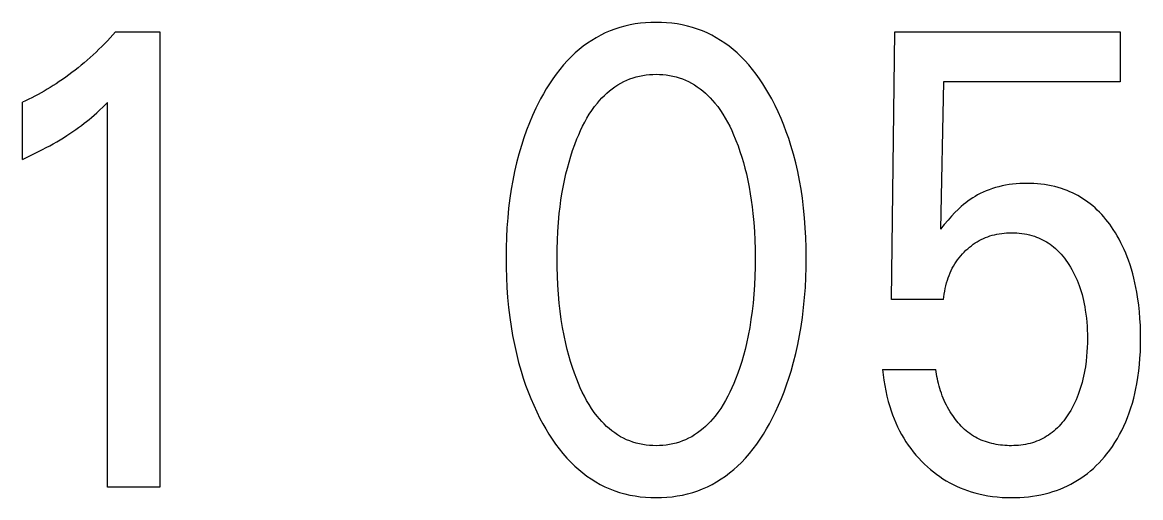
# Model space of a CAD drawing. Extents: x 0 to 420, y 0 to 297.
# Drawn here: x 164.98 to 169.131, y 190.961 to 192.725 of the extents above; entities that cross this region are included whole.
import ezdxf

# ---------------------------------------------------------------- set-up
doc = ezdxf.new("R2010")
doc.units = 0
doc.header["$LTSCALE"] = 23.1
doc.layers.add('10000_FRONT', color=7, linetype='CONTINUOUS')

msp = doc.modelspace()

# ---------------------------------------------------------------- linework, layer by layer
at = {"layer": '10000_FRONT', "color": 7, "linetype": 'CONTINUOUS'}
for p, q in [((167.2359, 192.7158), (167.217, 192.7116)), ((167.255, 192.7193), (167.2359, 192.7158)), ((167.2743, 192.7219), (167.255, 192.7193)), ((167.2937, 192.7238), (167.2743, 192.7219)), ((167.3132, 192.7249), (167.2937, 192.7238)), ((167.3327, 192.7253), (167.3132, 192.7249)), ((167.3523, 192.7249), (167.3327, 192.7253)), ((167.3718, 192.7238), (167.3523, 192.7249)), ((167.3913, 192.722), (167.3718, 192.7238)), ((167.4106, 192.7193), (167.3913, 192.722)), ((167.4298, 192.7159), (167.4106, 192.7193)), ((167.4488, 192.7116), (167.4298, 192.7159)), ((165.3166, 192.6792), (165.3065, 192.6681)), ((165.3265, 192.6904), (165.3166, 192.6792)), ((165.3265, 192.6904), (165.4904, 192.6904)), ((165.4904, 192.6904), (165.4904, 191)), ((167.1269, 192.6777), (167.1101, 192.6685)), ((167.1441, 192.6861), (167.1269, 192.6777)), ((167.1617, 192.6937), (167.1441, 192.6861)), ((167.1798, 192.7005), (167.1617, 192.6937)), ((167.1983, 192.7065), (167.1798, 192.7005)), ((167.217, 192.7116), (167.1983, 192.7065)), ((167.4675, 192.7065), (167.4488, 192.7116)), ((167.486, 192.7005), (167.4675, 192.7065)), ((167.5042, 192.6937), (167.486, 192.7005)), ((167.5217, 192.6861), (167.5042, 192.6937)), ((167.5389, 192.6777), (167.5217, 192.6861)), ((167.5558, 192.6685), (167.5389, 192.6777)), ((168.2063, 191.6964), (168.2186, 192.6904)), ((168.2186, 192.6904), (169.0552, 192.6904)), ((169.0552, 192.6904), (169.0552, 192.5048)), ((165.2754, 192.6358), (165.2647, 192.6253)), ((165.2859, 192.6464), (165.2754, 192.6358)), ((165.2963, 192.6572), (165.2859, 192.6464)), ((165.3065, 192.6681), (165.2963, 192.6572)), ((167.0622, 192.6365), (167.0472, 192.6246)), ((167.0778, 192.6479), (167.0622, 192.6365)), ((167.0937, 192.6585), (167.0778, 192.6479)), ((167.1101, 192.6685), (167.0937, 192.6585)), ((167.5722, 192.6586), (167.5558, 192.6685)), ((167.5881, 192.6479), (167.5722, 192.6586)), ((167.6037, 192.6366), (167.5881, 192.6479)), ((167.6187, 192.6246), (167.6037, 192.6366)), ((165.2319, 192.5946), (165.2207, 192.5847)), ((165.243, 192.6047), (165.2319, 192.5946)), ((165.2539, 192.6149), (165.243, 192.6047)), ((165.2647, 192.6253), (165.2539, 192.6149)), ((167.0187, 192.5989), (167.0034, 192.5834)), ((167.0327, 192.612), (167.0187, 192.5989)), ((167.0472, 192.6246), (167.0327, 192.612)), ((167.6332, 192.612), (167.6187, 192.6246)), ((167.6472, 192.5989), (167.6332, 192.612)), ((167.6625, 192.5834), (167.6472, 192.5989)), ((165.1873, 192.5569), (165.176, 192.5479)), ((165.1986, 192.566), (165.1873, 192.5569)), ((165.2097, 192.5753), (165.1986, 192.566)), ((165.2207, 192.5847), (165.2097, 192.5753)), ((166.9748, 192.5505), (166.9615, 192.5333)), ((166.9888, 192.5672), (166.9748, 192.5505)), ((167.0034, 192.5834), (166.9888, 192.5672)), ((167.677, 192.5672), (167.6625, 192.5834)), ((167.6909, 192.5505), (167.677, 192.5672)), ((167.7042, 192.5333), (167.6909, 192.5505)), ((165.1293, 192.5137), (165.1174, 192.5056)), ((165.1412, 192.522), (165.1293, 192.5137)), ((165.1529, 192.5305), (165.1412, 192.522)), ((165.1645, 192.5391), (165.1529, 192.5305)), ((165.176, 192.5479), (165.1645, 192.5391)), ((166.9488, 192.5156), (166.9367, 192.4974)), ((166.9615, 192.5333), (166.9488, 192.5156)), ((167.2127, 192.5059), (167.2239, 192.511)), ((167.2239, 192.511), (167.2353, 192.5156)), ((167.2353, 192.5156), (167.247, 192.5196)), ((167.247, 192.5196), (167.2589, 192.5231)), ((167.2589, 192.5231), (167.2709, 192.526)), ((167.2709, 192.526), (167.2831, 192.5284)), ((167.2831, 192.5284), (167.2954, 192.5302)), ((167.2954, 192.5302), (167.3078, 192.5315)), ((167.3078, 192.5315), (167.3202, 192.5323)), ((167.3202, 192.5323), (167.3327, 192.5325)), ((167.3327, 192.5325), (167.3452, 192.5323)), ((167.3452, 192.5323), (167.3576, 192.5315)), ((167.3576, 192.5315), (167.37, 192.5302)), ((167.37, 192.5302), (167.3823, 192.5284)), ((167.3823, 192.5284), (167.3945, 192.526)), ((167.3945, 192.526), (167.4065, 192.5231)), ((167.4065, 192.5231), (167.4184, 192.5196)), ((167.4184, 192.5196), (167.4301, 192.5156)), ((167.4301, 192.5156), (167.4416, 192.511)), ((167.4416, 192.511), (167.4528, 192.5059)), ((167.7168, 192.5155), (167.7042, 192.5333)), ((167.7289, 192.4974), (167.7168, 192.5155)), ((165.0611, 192.4705), (165.0498, 192.4641)), ((165.0723, 192.477), (165.0611, 192.4705)), ((165.0834, 192.4837), (165.0723, 192.477)), ((165.0944, 192.4906), (165.0834, 192.4837)), ((165.1053, 192.4976), (165.0944, 192.4906)), ((165.1174, 192.5056), (165.1053, 192.4976)), ((166.9251, 192.4789), (166.9141, 192.4601)), ((166.9367, 192.4974), (166.9251, 192.4789)), ((167.1499, 192.4629), (167.1596, 192.4713)), ((167.1596, 192.4713), (167.1696, 192.4792)), ((167.1696, 192.4792), (167.1799, 192.4866)), ((167.1799, 192.4866), (167.1905, 192.4936)), ((167.1905, 192.4936), (167.2014, 192.5)), ((167.2014, 192.5), (167.2127, 192.5059)), ((167.4528, 192.5059), (167.464, 192.5)), ((167.464, 192.5), (167.4749, 192.4936)), ((167.4749, 192.4936), (167.4855, 192.4866)), ((167.4855, 192.4866), (167.4959, 192.4792)), ((167.4959, 192.4792), (167.5058, 192.4713)), ((167.5058, 192.4713), (167.5155, 192.4629)), ((167.7404, 192.4789), (167.7289, 192.4974)), ((167.7513, 192.4601), (167.7404, 192.4789)), ((168.3998, 192.5048), (168.3886, 191.9578)), ((169.0552, 192.5048), (168.3998, 192.5048)), ((164.9921, 192.4344), (164.9804, 192.4289)), ((164.9804, 192.2169), (164.9804, 192.4289)), ((165.0038, 192.44), (164.9921, 192.4344)), ((165.0155, 192.4458), (165.0038, 192.44)), ((165.027, 192.4517), (165.0155, 192.4458)), ((165.0384, 192.4578), (165.027, 192.4517)), ((165.0498, 192.4641), (165.0384, 192.4578)), ((165.2814, 192.4129), (165.2968, 192.4277)), ((165.2968, 191), (165.2968, 192.4277)), ((166.8998, 192.4337), (166.8864, 192.407)), ((166.9036, 192.441), (166.8998, 192.4337)), ((166.9141, 192.4601), (166.9036, 192.441)), ((167.1041, 192.4125), (167.1147, 192.426)), ((167.1147, 192.426), (167.123, 192.4357)), ((167.123, 192.4357), (167.1316, 192.4451)), ((167.1316, 192.4451), (167.1406, 192.4542)), ((167.1406, 192.4542), (167.1499, 192.4629)), ((167.5155, 192.4629), (167.5248, 192.4542)), ((167.5248, 192.4542), (167.5338, 192.4451)), ((167.5338, 192.4451), (167.5424, 192.4357)), ((167.5424, 192.4357), (167.5507, 192.426)), ((167.5507, 192.426), (167.5613, 192.4125)), ((167.7618, 192.441), (167.7513, 192.4601)), ((167.774, 192.4172), (167.7618, 192.441)), ((165.2465, 192.381), (165.2562, 192.3896)), ((165.2562, 192.3896), (165.2657, 192.3983)), ((165.2657, 192.3983), (165.2814, 192.4129)), ((166.8864, 192.407), (166.874, 192.38)), ((167.0759, 192.3697), (167.0847, 192.3843)), ((167.0847, 192.3843), (167.0941, 192.3986)), ((167.0941, 192.3986), (167.1041, 192.4125)), ((167.5613, 192.4125), (167.5713, 192.3986)), ((167.5713, 192.3986), (167.5807, 192.3843)), ((167.5807, 192.3843), (167.5895, 192.3697)), ((167.7855, 192.3931), (167.774, 192.4172)), ((167.7963, 192.3687), (167.7855, 192.3931)), ((165.1888, 192.3348), (165.1994, 192.3426)), ((165.1994, 192.3426), (165.2098, 192.3506)), ((165.2098, 192.3506), (165.2189, 192.3578)), ((165.2189, 192.3578), (165.2278, 192.3651)), ((165.2278, 192.3651), (165.2367, 192.3726)), ((165.2367, 192.3726), (165.2465, 192.381)), ((166.8624, 192.3526), (166.8516, 192.3249)), ((166.874, 192.38), (166.8624, 192.3526)), ((167.0597, 192.3396), (167.0676, 192.3548)), ((167.0676, 192.3548), (167.0759, 192.3697)), ((167.5895, 192.3697), (167.5978, 192.3548)), ((167.5978, 192.3548), (167.6057, 192.3396)), ((167.8065, 192.344), (167.7963, 192.3687)), ((167.8159, 192.3191), (167.8065, 192.344)), ((165.1331, 192.2973), (165.1456, 192.3052)), ((165.1456, 192.3052), (165.1566, 192.3124)), ((165.1566, 192.3124), (165.1674, 192.3197)), ((165.1674, 192.3197), (165.1782, 192.3272)), ((165.1782, 192.3272), (165.1888, 192.3348)), ((166.8516, 192.3249), (166.8417, 192.2968)), ((167.0388, 192.2928), (167.0454, 192.3085)), ((167.0454, 192.3085), (167.0524, 192.3242)), ((167.0524, 192.3242), (167.0597, 192.3396)), ((167.6057, 192.3396), (167.6131, 192.3242)), ((167.6131, 192.3242), (167.62, 192.3085)), ((167.62, 192.3085), (167.6266, 192.2928)), ((167.8247, 192.2939), (167.8159, 192.3191)), ((165.0545, 192.253), (165.0691, 192.2606)), ((165.0691, 192.2606), (165.0821, 192.2677)), ((165.0821, 192.2677), (165.095, 192.2748)), ((165.095, 192.2748), (165.1078, 192.2822)), ((165.1078, 192.2822), (165.1205, 192.2897)), ((165.1205, 192.2897), (165.1331, 192.2973)), ((166.8325, 192.2685), (166.8231, 192.2364)), ((166.8417, 192.2968), (166.8325, 192.2685)), ((167.0229, 192.2501), (167.0305, 192.2715)), ((167.0305, 192.2715), (167.0388, 192.2928)), ((167.6266, 192.2928), (167.6289, 192.2871)), ((167.6289, 192.2871), (167.6366, 192.2668)), ((167.6366, 192.2668), (167.6438, 192.2463)), ((167.8329, 192.2685), (167.8247, 192.2939)), ((167.8423, 192.2364), (167.8329, 192.2685)), ((164.9804, 192.2169), (164.9953, 192.2238)), ((164.9953, 192.2238), (165.0102, 192.2309)), ((165.0102, 192.2309), (165.025, 192.2381)), ((165.025, 192.2381), (165.0398, 192.2455)), ((165.0398, 192.2455), (165.0545, 192.253)), ((166.8231, 192.2364), (166.8147, 192.204)), ((167.0093, 192.2067), (167.0158, 192.2285)), ((167.0158, 192.2285), (167.0229, 192.2501)), ((167.6438, 192.2463), (167.6505, 192.2256)), ((167.6505, 192.2256), (167.6567, 192.2048)), ((167.8507, 192.2041), (167.8423, 192.2364)), ((166.8147, 192.204), (166.8072, 192.1714)), ((166.9978, 192.1628), (167.0033, 192.1848)), ((167.0033, 192.1848), (167.0093, 192.2067)), ((167.6567, 192.2048), (167.6624, 192.1839)), ((167.6624, 192.1839), (167.6676, 192.1628)), ((167.8583, 192.1714), (167.8507, 192.2041)), ((166.8005, 192.1386), (166.7948, 192.1057)), ((166.8072, 192.1714), (166.8005, 192.1386)), ((166.9875, 192.114), (166.9924, 192.1385)), ((166.9924, 192.1385), (166.9978, 192.1628)), ((167.6676, 192.1628), (167.673, 192.1385)), ((167.673, 192.1385), (167.6779, 192.114)), ((167.8649, 192.1386), (167.8583, 192.1714)), ((167.8707, 192.1057), (167.8649, 192.1386)), ((166.7948, 192.1057), (166.7898, 192.0726)), ((166.9832, 192.0895), (166.9875, 192.114)), ((167.6779, 192.114), (167.6822, 192.0895)), ((167.8756, 192.0726), (167.8707, 192.1057)), ((168.5464, 192.095), (168.5352, 192.0897)), ((168.5577, 192.0999), (168.5464, 192.095)), ((168.5692, 192.1044), (168.5577, 192.0999)), ((168.5808, 192.1085), (168.5692, 192.1044)), ((168.5926, 192.1121), (168.5808, 192.1085)), ((168.6045, 192.1154), (168.5926, 192.1121)), ((168.6165, 192.1182), (168.6045, 192.1154)), ((168.6295, 192.1208), (168.6165, 192.1182)), ((168.6427, 192.123), (168.6295, 192.1208)), ((168.6559, 192.1247), (168.6427, 192.123)), ((168.6691, 192.1261), (168.6559, 192.1247)), ((168.6824, 192.127), (168.6691, 192.1261)), ((168.6957, 192.1275), (168.6824, 192.127)), ((168.7091, 192.1277), (168.6957, 192.1275)), ((168.7221, 192.1275), (168.7091, 192.1277)), ((168.7351, 192.127), (168.7221, 192.1275)), ((168.7481, 192.1261), (168.7351, 192.127)), ((168.761, 192.1249), (168.7481, 192.1261)), ((168.7739, 192.1232), (168.761, 192.1249)), ((168.7867, 192.1212), (168.7739, 192.1232)), ((168.7995, 192.1187), (168.7867, 192.1212)), ((168.8121, 192.1158), (168.7995, 192.1187)), ((168.8247, 192.1125), (168.8121, 192.1158)), ((168.8371, 192.1087), (168.8247, 192.1125)), ((168.8476, 192.1051), (168.8371, 192.1087)), ((168.8579, 192.1012), (168.8476, 192.1051)), ((168.8681, 192.0969), (168.8579, 192.1012)), ((168.8782, 192.0923), (168.8681, 192.0969)), ((166.7898, 192.0726), (166.7853, 192.0361)), ((166.9761, 192.0402), (166.9794, 192.0649)), ((166.9794, 192.0649), (166.9832, 192.0895)), ((167.6822, 192.0895), (167.686, 192.0649)), ((167.686, 192.0649), (167.6893, 192.0402)), ((167.8801, 192.0361), (167.8756, 192.0726)), ((168.4816, 192.0557), (168.4734, 192.0491)), ((168.4901, 192.0621), (168.4816, 192.0557)), ((168.4987, 192.0682), (168.4901, 192.0621)), ((168.5076, 192.074), (168.4987, 192.0682)), ((168.5166, 192.0795), (168.5076, 192.074)), ((168.5258, 192.0848), (168.5166, 192.0795)), ((168.5352, 192.0897), (168.5258, 192.0848)), ((168.8881, 192.0874), (168.8782, 192.0923)), ((168.8979, 192.0822), (168.8881, 192.0874)), ((168.9075, 192.0767), (168.8979, 192.0822)), ((168.9169, 192.0709), (168.9075, 192.0767)), ((168.9261, 192.0648), (168.9169, 192.0709)), ((168.9352, 192.0584), (168.9261, 192.0648)), ((168.944, 192.0517), (168.9352, 192.0584)), ((168.953, 192.0443), (168.944, 192.0517)), ((166.7853, 192.0361), (166.7817, 191.9996)), ((166.9702, 191.9825), (166.9733, 192.0154)), ((166.9733, 192.0154), (166.9761, 192.0402)), ((167.6893, 192.0402), (167.6922, 192.0154)), ((167.6922, 192.0154), (167.6952, 191.9825)), ((167.8837, 191.9996), (167.8801, 192.0361)), ((168.4418, 192.0194), (168.4288, 192.0055)), ((168.4534, 192.031), (168.4418, 192.0194)), ((168.4654, 192.0422), (168.4534, 192.031)), ((168.4734, 192.0491), (168.4654, 192.0422)), ((168.9618, 192.0366), (168.953, 192.0443)), ((168.9703, 192.0287), (168.9618, 192.0366)), ((168.9786, 192.0204), (168.9703, 192.0287)), ((168.9867, 192.012), (168.9786, 192.0204)), ((168.9945, 192.0033), (168.9867, 192.012)), ((166.7817, 191.9996), (166.779, 191.963)), ((166.9679, 191.9496), (166.9702, 191.9825)), ((167.6952, 191.9825), (167.6975, 191.9496)), ((167.8864, 191.963), (167.8837, 191.9996)), ((168.4022, 191.9747), (168.3886, 191.9578)), ((168.4162, 191.9913), (168.4022, 191.9747)), ((168.4288, 192.0055), (168.4162, 191.9913)), ((169.002, 191.9943), (168.9945, 192.0033)), ((169.0093, 191.9852), (169.002, 191.9943)), ((169.0163, 191.9758), (169.0093, 191.9852)), ((169.0231, 191.9663), (169.0163, 191.9758)), ((166.779, 191.963), (166.7771, 191.9264)), ((166.9663, 191.9166), (166.9679, 191.9496)), ((167.6975, 191.9496), (167.6991, 191.9166)), ((167.8883, 191.9264), (167.8864, 191.963)), ((168.5475, 191.9234), (168.5555, 191.9268)), ((168.5555, 191.9268), (168.5635, 191.9299)), ((168.5635, 191.9299), (168.5717, 191.9327)), ((168.5717, 191.9327), (168.58, 191.9352)), ((168.58, 191.9352), (168.5884, 191.9373)), ((168.5884, 191.9373), (168.5973, 191.9393)), ((168.5973, 191.9393), (168.6062, 191.941)), ((168.6062, 191.941), (168.6153, 191.9423)), ((168.6153, 191.9423), (168.6244, 191.9433)), ((168.6244, 191.9433), (168.6335, 191.944)), ((168.6335, 191.944), (168.6426, 191.9444)), ((168.6426, 191.9444), (168.6517, 191.9446)), ((168.6517, 191.9446), (168.6614, 191.9444)), ((168.6614, 191.9444), (168.671, 191.944)), ((168.671, 191.944), (168.6806, 191.9432)), ((168.6806, 191.9432), (168.6901, 191.9422)), ((168.6901, 191.9422), (168.6996, 191.9407)), ((168.6996, 191.9407), (168.7091, 191.939)), ((168.7091, 191.939), (168.7184, 191.9368)), ((168.7184, 191.9368), (168.7277, 191.9343)), ((168.7277, 191.9343), (168.7369, 191.9315)), ((168.7369, 191.9315), (168.7445, 191.9287)), ((168.7445, 191.9287), (168.7521, 191.9257)), ((169.0296, 191.9566), (169.0231, 191.9663)), ((169.0373, 191.9446), (169.0296, 191.9566)), ((169.0445, 191.9325), (169.0373, 191.9446)), ((169.0514, 191.9201), (169.0445, 191.9325)), ((166.776, 191.8897), (166.7756, 191.853)), ((166.7771, 191.9264), (166.776, 191.8897)), ((166.9654, 191.8836), (166.9663, 191.9166)), ((167.6991, 191.9166), (167.7, 191.8836)), ((167.8894, 191.8897), (167.8883, 191.9264)), ((167.8898, 191.853), (167.8894, 191.8897)), ((168.4828, 191.8795), (168.4893, 191.8854)), ((168.4893, 191.8854), (168.4959, 191.8911)), ((168.4959, 191.8911), (168.5028, 191.8965)), ((168.5028, 191.8965), (168.5098, 191.9017)), ((168.5098, 191.9017), (168.5171, 191.9067)), ((168.5171, 191.9067), (168.5245, 191.9113)), ((168.5245, 191.9113), (168.532, 191.9157)), ((168.532, 191.9157), (168.5397, 191.9197)), ((168.5397, 191.9197), (168.5475, 191.9234)), ((168.7521, 191.9257), (168.7596, 191.9224)), ((168.7596, 191.9224), (168.7669, 191.9188)), ((168.7669, 191.9188), (168.7741, 191.915)), ((168.7741, 191.915), (168.7812, 191.9109)), ((168.7812, 191.9109), (168.7881, 191.9065)), ((168.7881, 191.9065), (168.7949, 191.902)), ((168.7949, 191.902), (168.8015, 191.8972)), ((168.8015, 191.8972), (168.8079, 191.8921)), ((168.8079, 191.8921), (168.8152, 191.8858)), ((168.8152, 191.8858), (168.8223, 191.8792)), ((169.058, 191.9075), (169.0514, 191.9201)), ((169.0643, 191.8948), (169.058, 191.9075)), ((169.0702, 191.8819), (169.0643, 191.8948)), ((166.7756, 191.853), (166.7759, 191.8157)), ((166.9651, 191.8506), (166.9654, 191.8836)), ((166.9653, 191.8171), (166.9651, 191.8506)), ((167.7, 191.8836), (167.7004, 191.8506)), ((167.7004, 191.8506), (167.7001, 191.8171)), ((167.8895, 191.8158), (167.8898, 191.853)), ((168.4463, 191.837), (168.4517, 191.8446)), ((168.4517, 191.8446), (168.4574, 191.852)), ((168.4574, 191.852), (168.4634, 191.8592)), ((168.4634, 191.8592), (168.4696, 191.8662)), ((168.4696, 191.8662), (168.4761, 191.873)), ((168.4761, 191.873), (168.4828, 191.8795)), ((168.8223, 191.8792), (168.8291, 191.8724)), ((168.8291, 191.8724), (168.8357, 191.8652)), ((168.8357, 191.8652), (168.842, 191.8579)), ((168.842, 191.8579), (168.848, 191.8503)), ((168.848, 191.8503), (168.8538, 191.8425)), ((169.0757, 191.8689), (169.0702, 191.8819)), ((169.081, 191.8557), (169.0757, 191.8689)), ((169.086, 191.8424), (169.081, 191.8557)), ((166.7759, 191.8157), (166.777, 191.7784)), ((166.9663, 191.7836), (166.9653, 191.8171)), ((167.7001, 191.8171), (167.6992, 191.7836)), ((167.8884, 191.7786), (167.8895, 191.8158)), ((168.4236, 191.7952), (168.4275, 191.8039)), ((168.4275, 191.8039), (168.4318, 191.8125)), ((168.4318, 191.8125), (168.4363, 191.821)), ((168.4363, 191.821), (168.4412, 191.8292)), ((168.4412, 191.8292), (168.4463, 191.837)), ((168.8538, 191.8425), (168.8594, 191.8346)), ((168.8594, 191.8346), (168.8648, 191.8265)), ((168.8648, 191.8265), (168.8705, 191.8173)), ((168.8705, 191.8173), (168.8759, 191.8079)), ((168.8759, 191.8079), (168.8811, 191.7984)), ((169.0917, 191.8259), (169.086, 191.8424)), ((169.0969, 191.8093), (169.0917, 191.8259)), ((169.1017, 191.7925), (169.0969, 191.8093)), ((166.777, 191.7784), (166.7789, 191.7411)), ((166.9678, 191.7502), (166.9663, 191.7836)), ((167.6992, 191.7836), (167.6976, 191.7502)), ((167.8865, 191.7414), (167.8884, 191.7786)), ((168.4106, 191.7581), (168.4136, 191.7681)), ((168.4136, 191.7681), (168.4166, 191.7773)), ((168.4166, 191.7773), (168.4199, 191.7863)), ((168.4199, 191.7863), (168.4236, 191.7952)), ((168.8811, 191.7984), (168.886, 191.7888)), ((168.886, 191.7888), (168.8906, 191.779)), ((168.8906, 191.779), (168.895, 191.7691)), ((168.895, 191.7691), (168.8991, 191.7591)), ((169.1061, 191.7756), (169.1017, 191.7925)), ((169.1101, 191.7586), (169.1061, 191.7756)), ((166.7789, 191.7411), (166.7816, 191.7039)), ((166.9701, 191.7168), (166.9678, 191.7502)), ((167.6976, 191.7502), (167.6953, 191.7168)), ((167.8838, 191.7043), (167.8865, 191.7414)), ((168.4021, 191.7171), (168.4038, 191.7274)), ((168.4038, 191.7274), (168.4057, 191.7377)), ((168.4057, 191.7377), (168.408, 191.7479)), ((168.408, 191.7479), (168.4106, 191.7581)), ((168.8991, 191.7591), (168.9029, 191.749)), ((168.9029, 191.749), (168.9067, 191.7379)), ((168.9067, 191.7379), (168.9103, 191.7267)), ((168.9103, 191.7267), (168.9135, 191.7154)), ((169.1137, 191.7415), (169.1101, 191.7586)), ((169.1169, 191.7243), (169.1137, 191.7415)), ((169.1198, 191.7071), (169.1169, 191.7243)), ((166.7816, 191.7039), (166.7851, 191.6668)), ((166.9731, 191.6834), (166.9701, 191.7168)), ((166.9766, 191.6532), (166.9731, 191.6834)), ((167.6923, 191.6834), (167.6889, 191.6532)), ((167.6953, 191.7168), (167.6923, 191.6834)), ((167.8803, 191.6672), (167.8838, 191.7043)), ((168.3998, 191.6964), (168.2063, 191.6964)), ((168.3998, 191.6964), (168.4008, 191.7067)), ((168.4008, 191.7067), (168.4021, 191.7171)), ((168.9135, 191.7154), (168.9165, 191.704)), ((168.9165, 191.704), (168.9192, 191.6925)), ((168.9192, 191.6925), (168.9216, 191.681)), ((168.9216, 191.681), (168.9238, 191.6694)), ((169.124, 191.676), (169.1198, 191.7071)), ((166.7851, 191.6668), (166.7896, 191.6297)), ((166.9806, 191.6231), (166.9766, 191.6532)), ((167.6889, 191.6532), (167.6848, 191.6231)), ((167.8758, 191.6303), (167.8803, 191.6672)), ((168.9238, 191.6694), (168.9257, 191.6578)), ((168.9257, 191.6578), (168.9279, 191.6429)), ((168.9279, 191.6429), (168.9296, 191.628)), ((169.1267, 191.651), (169.124, 191.676)), ((169.1286, 191.626), (169.1267, 191.651)), ((166.7896, 191.6297), (166.7945, 191.5961)), ((166.7945, 191.5961), (166.8001, 191.5626)), ((166.9854, 191.5931), (166.9806, 191.6231)), ((167.6848, 191.6231), (167.68, 191.5931)), ((167.8653, 191.5631), (167.871, 191.5966)), ((167.871, 191.5966), (167.8758, 191.6303)), ((168.9296, 191.628), (168.931, 191.6131)), ((168.931, 191.6131), (168.9321, 191.5981)), ((168.9321, 191.5981), (168.9328, 191.5831)), ((169.13, 191.6009), (169.1286, 191.626)), ((169.1308, 191.5757), (169.13, 191.6009)), ((166.8001, 191.5626), (166.8067, 191.5293)), ((166.991, 191.5633), (166.9854, 191.5931)), ((166.9974, 191.5336), (166.991, 191.5633)), ((167.6744, 191.5633), (167.668, 191.5336)), ((167.68, 191.5931), (167.6744, 191.5633)), ((167.8588, 191.5298), (167.8653, 191.5631)), ((168.9328, 191.5831), (168.9332, 191.568)), ((168.9332, 191.568), (168.9334, 191.553)), ((169.131, 191.5506), (169.1308, 191.5757)), ((166.8067, 191.5293), (166.814, 191.4961)), ((167.0028, 191.5112), (166.9974, 191.5336)), ((167.668, 191.5336), (167.6627, 191.5112)), ((167.8514, 191.4967), (167.8588, 191.5298)), ((168.9327, 191.5191), (168.9318, 191.5021)), ((168.9332, 191.536), (168.9327, 191.5191)), ((168.9334, 191.553), (168.9332, 191.536)), ((169.13, 191.5029), (169.1307, 191.5267)), ((169.1307, 191.5267), (169.131, 191.5506)), ((166.814, 191.4961), (166.8223, 191.4632)), ((167.0087, 191.4889), (167.0028, 191.5112)), ((167.0151, 191.4667), (167.0087, 191.4889)), ((167.6567, 191.4889), (167.6503, 191.4667)), ((167.6627, 191.5112), (167.6567, 191.4889)), ((167.8431, 191.4637), (167.8514, 191.4967)), ((168.9304, 191.4852), (168.9287, 191.4683)), ((168.9318, 191.5021), (168.9304, 191.4852)), ((169.1267, 191.4553), (169.1286, 191.479)), ((169.1286, 191.479), (169.13, 191.5029)), ((166.8223, 191.4632), (166.8316, 191.4305)), ((166.8316, 191.4305), (166.8396, 191.4048)), ((167.0221, 191.4447), (167.0151, 191.4667)), ((167.0296, 191.4229), (167.0221, 191.4447)), ((167.6433, 191.4447), (167.6358, 191.4229)), ((167.6503, 191.4667), (167.6433, 191.4447)), ((167.8258, 191.4053), (167.8338, 191.4311)), ((167.8338, 191.4311), (167.8431, 191.4637)), ((168.1735, 191.4373), (168.1755, 191.4175)), ((168.1735, 191.4373), (168.3711, 191.4373)), ((168.3722, 191.4287), (168.3711, 191.4373)), ((168.3734, 191.42), (168.3722, 191.4287)), ((168.924, 191.4355), (168.9218, 191.4238)), ((168.9259, 191.4473), (168.924, 191.4355)), ((168.9287, 191.4683), (168.9259, 191.4473)), ((169.121, 191.4079), (169.1242, 191.4315)), ((169.1242, 191.4315), (169.1267, 191.4553)), ((166.8396, 191.4048), (166.8483, 191.3793)), ((167.0378, 191.4012), (167.0296, 191.4229)), ((167.0443, 191.385), (167.0378, 191.4012)), ((167.6277, 191.4012), (167.6211, 191.385)), ((167.6358, 191.4229), (167.6277, 191.4012)), ((167.8171, 191.3797), (167.8258, 191.4053)), ((168.1755, 191.4175), (168.1781, 191.3976)), ((168.1781, 191.3976), (168.1812, 191.3777)), ((168.3749, 191.4112), (168.3734, 191.42)), ((168.3766, 191.4023), (168.3749, 191.4112)), ((168.3785, 191.3934), (168.3766, 191.4023)), ((168.3807, 191.3845), (168.3785, 191.3934)), ((168.9138, 191.389), (168.9106, 191.3775)), ((168.9168, 191.4005), (168.9138, 191.389)), ((168.9194, 191.4121), (168.9168, 191.4005)), ((168.9218, 191.4238), (168.9194, 191.4121)), ((169.1171, 191.3843), (169.121, 191.4079)), ((166.8483, 191.3793), (166.8576, 191.354)), ((166.8576, 191.354), (166.8676, 191.3289)), ((167.0513, 191.3689), (167.0443, 191.385)), ((167.0587, 191.3531), (167.0513, 191.3689)), ((167.0665, 191.3374), (167.0587, 191.3531)), ((167.6068, 191.3531), (167.5989, 191.3374)), ((167.6141, 191.3689), (167.6068, 191.3531)), ((167.6211, 191.385), (167.6141, 191.3689)), ((167.7979, 191.3292), (167.8078, 191.3543)), ((167.8078, 191.3543), (167.8171, 191.3797)), ((168.1812, 191.3777), (168.185, 191.3579)), ((168.185, 191.3579), (168.1893, 191.3382)), ((168.3831, 191.3755), (168.3807, 191.3845)), ((168.3857, 191.3666), (168.3831, 191.3755)), ((168.3886, 191.3576), (168.3857, 191.3666)), ((168.3916, 191.3487), (168.3886, 191.3576)), ((168.3949, 191.3398), (168.3916, 191.3487)), ((168.9033, 191.3549), (168.8996, 191.3446)), ((168.9071, 191.3662), (168.9033, 191.3549)), ((168.9106, 191.3775), (168.9071, 191.3662)), ((169.1052, 191.33), (169.1097, 191.348)), ((169.1097, 191.348), (169.1136, 191.3661)), ((169.1136, 191.3661), (169.1171, 191.3843)), ((166.8676, 191.3289), (166.8782, 191.3041)), ((166.8782, 191.3041), (166.8895, 191.2796)), ((167.0748, 191.3221), (167.0665, 191.3374)), ((167.0837, 191.307), (167.0748, 191.3221)), ((167.0931, 191.2923), (167.0837, 191.307)), ((167.5818, 191.307), (167.5723, 191.2923)), ((167.5906, 191.3221), (167.5818, 191.307)), ((167.5989, 191.3374), (167.5906, 191.3221)), ((167.7759, 191.2797), (167.7872, 191.3043)), ((167.7872, 191.3043), (167.7979, 191.3292)), ((168.1893, 191.3382), (168.1943, 191.3186)), ((168.1943, 191.3186), (168.1999, 191.2992)), ((168.3984, 191.331), (168.3949, 191.3398)), ((168.4022, 191.3223), (168.3984, 191.331)), ((168.4061, 191.3136), (168.4022, 191.3223)), ((168.4103, 191.305), (168.4061, 191.3136)), ((168.4147, 191.2966), (168.4103, 191.305)), ((168.8819, 191.3046), (168.8768, 191.2949)), ((168.8867, 191.3144), (168.8819, 191.3046)), ((168.8913, 191.3244), (168.8867, 191.3144)), ((168.8956, 191.3344), (168.8913, 191.3244)), ((168.8996, 191.3446), (168.8956, 191.3344)), ((169.0949, 191.2943), (169.1003, 191.3121)), ((169.1003, 191.3121), (169.1052, 191.33)), ((166.8895, 191.2796), (166.9016, 191.2554)), ((167.1031, 191.2779), (167.0931, 191.2923)), ((167.1138, 191.264), (167.1031, 191.2779)), ((167.1221, 191.254), (167.1138, 191.264)), ((167.5516, 191.264), (167.5434, 191.254)), ((167.5623, 191.2779), (167.5516, 191.264)), ((167.5723, 191.2923), (167.5623, 191.2779)), ((167.7639, 191.2554), (167.7759, 191.2797)), ((168.1999, 191.2992), (168.2048, 191.2839)), ((168.2048, 191.2839), (168.2102, 191.2687)), ((168.2102, 191.2687), (168.216, 191.2537)), ((168.4193, 191.2883), (168.4147, 191.2966)), ((168.4242, 191.2801), (168.4193, 191.2883)), ((168.4287, 191.2728), (168.4242, 191.2801)), ((168.4334, 191.2657), (168.4287, 191.2728)), ((168.4383, 191.2587), (168.4334, 191.2657)), ((168.861, 191.2684), (168.856, 191.261)), ((168.8658, 191.2759), (168.861, 191.2684)), ((168.8714, 191.2853), (168.8658, 191.2759)), ((168.8768, 191.2949), (168.8714, 191.2853)), ((169.0825, 191.2594), (169.089, 191.2767)), ((169.089, 191.2767), (169.0949, 191.2943)), ((166.9016, 191.2554), (166.912, 191.2357)), ((166.912, 191.2357), (166.923, 191.2163)), ((167.1307, 191.2444), (167.1221, 191.254)), ((167.1397, 191.235), (167.1307, 191.2444)), ((167.149, 191.226), (167.1397, 191.235)), ((167.1587, 191.2174), (167.149, 191.226)), ((167.5164, 191.226), (167.5067, 191.2174)), ((167.5258, 191.235), (167.5164, 191.226)), ((167.5347, 191.2444), (167.5258, 191.235)), ((167.5434, 191.254), (167.5347, 191.2444)), ((167.7425, 191.2163), (167.7534, 191.2357)), ((167.7534, 191.2357), (167.7639, 191.2554)), ((168.216, 191.2537), (168.2223, 191.2389)), ((168.2223, 191.2389), (168.2289, 191.2243)), ((168.2289, 191.2243), (168.2361, 191.2099)), ((168.4434, 191.2519), (168.4383, 191.2587)), ((168.4486, 191.2452), (168.4434, 191.2519)), ((168.4541, 191.2387), (168.4486, 191.2452)), ((168.4597, 191.2324), (168.4541, 191.2387)), ((168.4654, 191.2263), (168.4597, 191.2324)), ((168.4714, 191.2204), (168.4654, 191.2263)), ((168.8281, 191.2265), (168.8219, 191.2202)), ((168.8341, 191.2331), (168.8281, 191.2265)), ((168.8399, 191.2398), (168.8341, 191.2331)), ((168.8455, 191.2467), (168.8399, 191.2398)), ((168.8509, 191.2538), (168.8455, 191.2467)), ((168.856, 191.261), (168.8509, 191.2538)), ((169.0611, 191.211), (169.0685, 191.2265)), ((169.0685, 191.2265), (169.0755, 191.2422)), ((169.0755, 191.2422), (169.0825, 191.2594)), ((166.923, 191.2163), (166.9346, 191.1972)), ((166.9346, 191.1972), (166.9467, 191.1785)), ((167.1687, 191.2093), (167.1587, 191.2174)), ((167.1791, 191.2016), (167.1687, 191.2093)), ((167.1898, 191.1944), (167.1791, 191.2016)), ((167.2008, 191.1877), (167.1898, 191.1944)), ((167.2121, 191.1817), (167.2008, 191.1877)), ((167.2233, 191.1764), (167.2121, 191.1817)), ((167.4533, 191.1817), (167.4421, 191.1764)), ((167.4647, 191.1877), (167.4533, 191.1817)), ((167.4757, 191.1944), (167.4647, 191.1877)), ((167.4864, 191.2016), (167.4757, 191.1944)), ((167.4967, 191.2093), (167.4864, 191.2016)), ((167.5067, 191.2174), (167.4967, 191.2093)), ((167.719, 191.1785), (167.731, 191.1972)), ((167.731, 191.1972), (167.7425, 191.2163)), ((168.2361, 191.2099), (168.2437, 191.1958)), ((168.2437, 191.1958), (168.2518, 191.1819)), ((168.2518, 191.1819), (168.26, 191.1688)), ((168.4775, 191.2147), (168.4714, 191.2204)), ((168.4837, 191.2093), (168.4775, 191.2147)), ((168.4902, 191.204), (168.4837, 191.2093)), ((168.4968, 191.1991), (168.4902, 191.204)), ((168.5036, 191.1943), (168.4968, 191.1991)), ((168.5106, 191.1899), (168.5036, 191.1943)), ((168.5177, 191.1857), (168.5106, 191.1899)), ((168.5248, 191.1819), (168.5177, 191.1857)), ((168.5321, 191.1783), (168.5248, 191.1819)), ((168.7677, 191.1808), (168.7603, 191.1771)), ((168.7749, 191.1847), (168.7677, 191.1808)), ((168.782, 191.189), (168.7749, 191.1847)), ((168.789, 191.1934), (168.782, 191.189)), ((168.7958, 191.1982), (168.789, 191.1934)), ((168.8024, 191.2031), (168.7958, 191.1982)), ((168.8088, 191.2083), (168.8024, 191.2031)), ((168.8155, 191.2141), (168.8088, 191.2083)), ((168.8219, 191.2202), (168.8155, 191.2141)), ((169.0358, 191.1662), (169.0447, 191.1808)), ((169.0447, 191.1808), (169.0531, 191.1958)), ((169.0531, 191.1958), (169.0611, 191.211)), ((166.9467, 191.1785), (166.9594, 191.1601)), ((166.9594, 191.1601), (166.9727, 191.1423)), ((166.9727, 191.1423), (166.9867, 191.125)), ((167.2348, 191.1717), (167.2233, 191.1764)), ((167.2465, 191.1676), (167.2348, 191.1717)), ((167.2585, 191.164), (167.2465, 191.1676)), ((167.2706, 191.161), (167.2585, 191.164)), ((167.2828, 191.1585), (167.2706, 191.161)), ((167.2952, 191.1566), (167.2828, 191.1585)), ((167.3076, 191.1553), (167.2952, 191.1566)), ((167.3202, 191.1545), (167.3076, 191.1553)), ((167.3327, 191.1542), (167.3202, 191.1545)), ((167.3453, 191.1545), (167.3327, 191.1542)), ((167.3578, 191.1553), (167.3453, 191.1545)), ((167.3702, 191.1566), (167.3578, 191.1553)), ((167.3826, 191.1585), (167.3702, 191.1566)), ((167.3949, 191.161), (167.3826, 191.1585)), ((167.407, 191.164), (167.3949, 191.161)), ((167.4189, 191.1676), (167.407, 191.164)), ((167.4306, 191.1717), (167.4189, 191.1676)), ((167.4421, 191.1764), (167.4306, 191.1717)), ((167.6791, 191.125), (167.693, 191.1423)), ((167.693, 191.1423), (167.7063, 191.1601)), ((167.7063, 191.1601), (167.719, 191.1785)), ((168.26, 191.1688), (168.2687, 191.156)), ((168.2687, 191.156), (168.2778, 191.1435)), ((168.2778, 191.1435), (168.2873, 191.1312)), ((168.5395, 191.175), (168.5321, 191.1783)), ((168.547, 191.172), (168.5395, 191.175)), ((168.5547, 191.1692), (168.547, 191.172)), ((168.5624, 191.1667), (168.5547, 191.1692)), ((168.5703, 191.1644), (168.5624, 191.1667)), ((168.5782, 191.1624), (168.5703, 191.1644)), ((168.5862, 191.1606), (168.5782, 191.1624)), ((168.5943, 191.159), (168.5862, 191.1606)), ((168.6024, 191.1577), (168.5943, 191.159)), ((168.6106, 191.1566), (168.6024, 191.1577)), ((168.6188, 191.1557), (168.6106, 191.1566)), ((168.627, 191.155), (168.6188, 191.1557)), ((168.6353, 191.1545), (168.627, 191.155)), ((168.6435, 191.1543), (168.6353, 191.1545)), ((168.6517, 191.1542), (168.6435, 191.1543)), ((168.6605, 191.1544), (168.6517, 191.1542)), ((168.6693, 191.1548), (168.6605, 191.1544)), ((168.678, 191.1554), (168.6693, 191.1548)), ((168.6867, 191.1563), (168.678, 191.1554)), ((168.6953, 191.1575), (168.6867, 191.1563)), ((168.7039, 191.1589), (168.6953, 191.1575)), ((168.7124, 191.1607), (168.7039, 191.1589)), ((168.7208, 191.1627), (168.7124, 191.1607)), ((168.7292, 191.1651), (168.7208, 191.1627)), ((168.7374, 191.1677), (168.7292, 191.1651)), ((168.7451, 191.1706), (168.7374, 191.1677)), ((168.7528, 191.1737), (168.7451, 191.1706)), ((168.7603, 191.1771), (168.7528, 191.1737)), ((169.0165, 191.1378), (169.0264, 191.1518)), ((169.0264, 191.1518), (169.0358, 191.1662)), ((166.9867, 191.125), (167.0014, 191.1082)), ((167.0014, 191.1082), (167.0168, 191.0921)), ((167.649, 191.0921), (167.6644, 191.1082)), ((167.6644, 191.1082), (167.6791, 191.125)), ((168.2873, 191.1312), (168.2972, 191.1193)), ((168.2972, 191.1193), (168.3075, 191.1077)), ((168.3075, 191.1077), (168.3181, 191.0965)), ((168.977, 191.0907), (168.987, 191.1015)), ((168.987, 191.1015), (168.9967, 191.1127)), ((168.9967, 191.1127), (169.0061, 191.1241)), ((169.0061, 191.1241), (169.0165, 191.1378)), ((167.0168, 191.0921), (167.0308, 191.0786)), ((167.0308, 191.0786), (167.0454, 191.0657)), ((167.0454, 191.0657), (167.0605, 191.0533)), ((167.6054, 191.0533), (167.6205, 191.0656)), ((167.6205, 191.0656), (167.635, 191.0786)), ((167.635, 191.0786), (167.649, 191.0921)), ((168.3181, 191.0965), (168.3292, 191.0855)), ((168.3292, 191.0855), (168.3398, 191.0756)), ((168.3398, 191.0756), (168.3508, 191.0661)), ((168.3508, 191.0661), (168.362, 191.0569)), ((168.362, 191.0569), (168.3735, 191.048)), ((168.9332, 191.0511), (168.9447, 191.0604)), ((168.9447, 191.0604), (168.9558, 191.0701)), ((168.9558, 191.0701), (168.9665, 191.0802)), ((168.9665, 191.0802), (168.977, 191.0907)), ((167.0605, 191.0533), (167.076, 191.0416)), ((167.076, 191.0416), (167.0921, 191.0306)), ((167.0921, 191.0306), (167.1086, 191.0203)), ((167.1086, 191.0203), (167.1255, 191.0107)), ((167.5404, 191.0107), (167.5573, 191.0202)), ((167.5573, 191.0202), (167.5738, 191.0306)), ((167.5738, 191.0306), (167.5899, 191.0416)), ((167.5899, 191.0416), (167.6054, 191.0533)), ((168.3735, 191.048), (168.3853, 191.0395)), ((168.3853, 191.0395), (168.3974, 191.0315)), ((168.3974, 191.0315), (168.4097, 191.0238)), ((168.4097, 191.0238), (168.4223, 191.0166)), ((168.4223, 191.0166), (168.4351, 191.0099)), ((168.872, 191.0115), (168.8847, 191.0185)), ((168.8847, 191.0185), (168.8972, 191.0259)), ((168.8972, 191.0259), (168.9094, 191.0337)), ((168.9094, 191.0337), (168.9215, 191.0422)), ((168.9215, 191.0422), (168.9332, 191.0511)), ((165.4904, 191), (165.2968, 191)), ((167.1255, 191.0107), (167.1428, 191.002)), ((167.1428, 191.002), (167.1605, 190.9941)), ((167.1605, 190.9941), (167.1788, 190.9871)), ((167.1788, 190.9871), (167.1973, 190.9809)), ((167.1973, 190.9809), (167.2161, 190.9757)), ((167.2161, 190.9757), (167.2352, 190.9712)), ((167.4305, 190.9712), (167.4496, 190.9756)), ((167.4496, 190.9756), (167.4685, 190.9809)), ((167.4685, 190.9809), (167.4871, 190.9871)), ((167.4871, 190.9871), (167.5053, 190.9941)), ((167.5053, 190.9941), (167.523, 191.002)), ((167.523, 191.002), (167.5404, 191.0107)), ((168.4351, 191.0099), (168.4481, 191.0036)), ((168.4481, 191.0036), (168.4613, 190.9977)), ((168.4613, 190.9977), (168.4747, 190.9923)), ((168.4747, 190.9923), (168.4883, 190.9874)), ((168.4883, 190.9874), (168.502, 190.9829)), ((168.502, 190.9829), (168.5159, 190.9788)), ((168.5159, 190.9788), (168.5299, 190.9752)), ((168.5299, 190.9752), (168.547, 190.9715)), ((168.7454, 190.9691), (168.7608, 190.9721)), ((168.7608, 190.9721), (168.7761, 190.9755)), ((168.7761, 190.9755), (168.7913, 190.9795)), ((168.7913, 190.9795), (168.8051, 190.9837)), ((168.8051, 190.9837), (168.8189, 190.9883)), ((168.8189, 190.9883), (168.8324, 190.9934)), ((168.8324, 190.9934), (168.8458, 190.999)), ((168.8458, 190.999), (168.859, 191.005)), ((168.859, 191.005), (168.872, 191.0115)), ((167.2352, 190.9712), (167.2544, 190.9677)), ((167.2544, 190.9677), (167.2739, 190.9649)), ((167.2739, 190.9649), (167.2934, 190.963)), ((167.2934, 190.963), (167.313, 190.9618)), ((167.313, 190.9618), (167.3327, 190.9614)), ((167.3327, 190.9614), (167.3524, 190.9618)), ((167.3524, 190.9618), (167.3721, 190.963)), ((167.3721, 190.963), (167.3917, 190.9649)), ((167.3917, 190.9649), (167.4112, 190.9676)), ((167.4112, 190.9676), (167.4305, 190.9712)), ((168.547, 190.9715), (168.5643, 190.9683)), ((168.5643, 190.9683), (168.5816, 190.9658)), ((168.5816, 190.9658), (168.5991, 190.9639)), ((168.5991, 190.9639), (168.6166, 190.9625)), ((168.6166, 190.9625), (168.6342, 190.9617)), ((168.6342, 190.9617), (168.6517, 190.9614)), ((168.6517, 190.9614), (168.6674, 190.9616)), ((168.6674, 190.9616), (168.6831, 190.9622)), ((168.6831, 190.9622), (168.6988, 190.9633)), ((168.6988, 190.9633), (168.7144, 190.9647)), ((168.7144, 190.9647), (168.7299, 190.9667)), ((168.7299, 190.9667), (168.7454, 190.9691))]:
    msp.add_line(p, q, dxfattribs=at)

doc.saveas('drawing.dxf')
